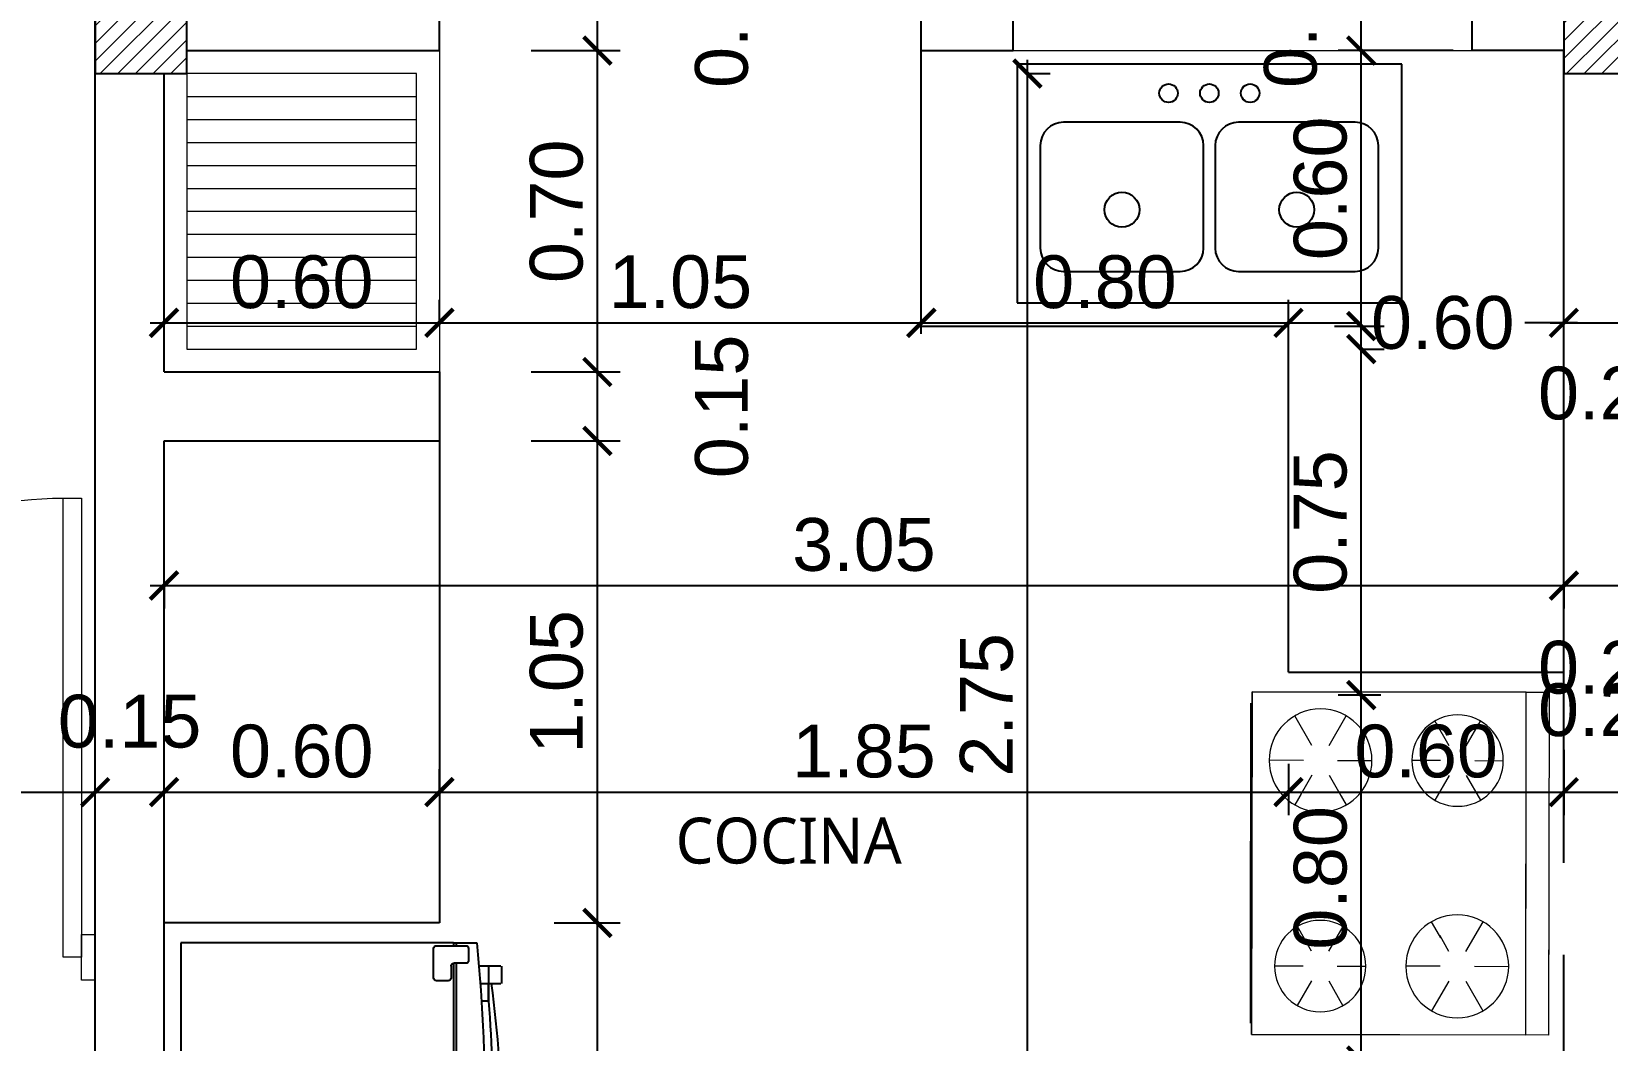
# Model space of a CAD drawing. Header units: feet. Extents: x -417 to 46, y -646 to -218.
# Drawn here: x -74.027 to -70.593, y -302.763 to -300.565 of the extents above; entities that cross this region are included whole.
import ezdxf

# ---------------------------------------------------------------- set-up
doc = ezdxf.new("R2010")
doc.units = ezdxf.units.FT
doc.header["$MEASUREMENT"] = 0
for name, color, linetype, lineweight in [('A-WALL', 4, 'Continuous', 25), ('closet', 8, 'Continuous', 5), ('DIM-COTAS', 1, 'Continuous', 5), ('muebles', 2, 'Continuous', 5), ('Piso', 8, 'Continuous', 9), ('puertas', 8, 'Continuous', 9), ('TXT', 2, 'Continuous', 9)]:
    doc.layers.add(name, color=color, linetype=linetype, lineweight=lineweight)
for name, color, linetype in [('COCINA', 2, 'Continuous'), ('columna', 9, 'Continuous'), ('DIM', 10, 'Continuous'), ('PERT-VENT', 2, 'Continuous')]:
    doc.layers.add(name, color=color, linetype=linetype)
doc.styles.add('ads', font='trebuc.ttf', dxfattribs={"height": 0.14})
doc.styles.get("Standard").update_dxf_attribs({"font": 'arial.ttf', "height": 0.115})
doc.dimstyles.new('KEILY', dxfattribs={"dimtxt": 0.115, "dimasz": 0.06, "dimexe": 0.05, "dimexo": 0.2, "dimgap": 0.03, "dimtad": 1, "dimzin": 1, "dimdsep": 46, "dimtxsty": 'Standard', "dimblk": 'ARCHTICK', "dimcen": 2.5, "dimdle": 0.03, "dimclrd": 256, "dimclre": 256, "dimclrt": 7, "dimadec": 0, "dimazin": 0, "dimtfac": 1, "dimtmove": 2, "dimatfit": 3, "dimfxl": 0.2, "dimfxlon": 1, "dimtolj": 1, "dimtzin": 1, "dimarcsym": 0})

# ---------------------------------------------------------------- blocks, each defined once
blk = doc.blocks.new('A$C285A50AC')
at = {"layer": 'muebles'}
for p, q in [((0.0012, 0.6896, -0.889), (0, 0.0292, -0.889)), ((0.0012, 0.6896), (0.0011, 0.6388)), ((0.7632, 0.6882), (0.0012, 0.6896)), ((0.7632, 0.6882, -0.889), (0.0012, 0.6896, -0.889)), ((0.762, 0.0278, -0.889), (0.7632, 0.6882, -0.889)), ((0.7631, 0.6374), (0.7632, 0.6882)), ((0.0011, 0.6388), (0.7631, 0.6374)), ((0, 0.0292, -0.889), (0.762, 0.0278, -0.889))]:
    blk.add_line(p, q, dxfattribs=at)
at = {"layer": 'muebles', "color": 8}
for p, q in [((0.1533, 0.5242, 0.0025), (0.1534, 0.6004, 0.0025)), ((0.6105, 0.5234, 0.0025), (0.6106, 0.5869, 0.0025)), ((0.1203, 0.5052, 0.0025), (0.0543, 0.5435, 0.0025)), ((0.1863, 0.5051, 0.0025), (0.2523, 0.5431, 0.0025)), ((0.5775, 0.5044, 0.0025), (0.5225, 0.5363, 0.0025)), ((0.6435, 0.5043, 0.0025), (0.6985, 0.5359, 0.0025)), ((0.1202, 0.4671, 0.0025), (0.0541, 0.4292, 0.0025)), ((0.1862, 0.467, 0.0025), (0.2521, 0.4288, 0.0025)), ((0.5774, 0.4663, 0.0025), (0.5223, 0.4347, 0.0025)), ((0.6434, 0.4662, 0.0025), (0.6983, 0.4343, 0.0025)), ((0.1532, 0.448, 0.0025), (0.153, 0.3718, 0.0025)), ((0.6104, 0.4472, 0.0025), (0.6102, 0.3837, 0.0025)), ((0.1527, 0.2194, 0.0025), (0.1529, 0.2829, 0.0025)), ((0.6099, 0.2186, 0.0025), (0.6101, 0.2948, 0.0025)), ((0.1197, 0.2004, 0.0025), (0.0648, 0.2323, 0.0025)), ((0.1857, 0.2003, 0.0025), (0.2408, 0.232, 0.0025)), ((0.5769, 0.1996, 0.0025), (0.511, 0.2378, 0.0025)), ((0.6429, 0.1995, 0.0025), (0.709, 0.2375, 0.0025)), ((0.1196, 0.1623, 0.0025), (0.0646, 0.1307, 0.0025)), ((0.1526, 0.1432, 0.0025), (0.1525, 0.0797, 0.0025)), ((0.1856, 0.1622, 0.0025), (0.2406, 0.1304, 0.0025)), ((0.5768, 0.1615, 0.0025), (0.5108, 0.1235, 0.0025)), ((0.6098, 0.1424, 0.0025), (0.6097, 0.0662, 0.0025)), ((0.6428, 0.1614, 0.0025), (0.7088, 0.1232, 0.0025))]:
    blk.add_line(p, q, dxfattribs=at)
at = {"layer": 'muebles', "extrusion": (-0.001805, -0.999998, 0)}
for p, q in [((0.0635, 0.0265, -0.6223), (0.6985, 0.0254, -0.6223)), ((0.0635, 0.0265, -0.1016), (0.6985, 0.0254, -0.1016))]:
    blk.add_line(p, q, dxfattribs=at)
at = {"layer": 'muebles'}
for centre, radius in [((0.1532, 0.4861, 0.0025), 0.1143), ((0.6104, 0.4853, 0.0025), 0.1016), ((0.1527, 0.1813, 0.0025), 0.1016), ((0.6099, 0.1805, 0.0025), 0.1143)]:
    blk.add_circle(centre, radius, dxfattribs=at)
at = {"layer": 'muebles', "color": 8, "extrusion": (-0.001805, -0.999998, 0)}
for centre in [(0.0888, -0.0381, -0.0267), (0.2158, -0.0381, -0.0267), (0.3809, -0.0381, -0.0267), (0.546, -0.0381, -0.0267), (0.673, -0.0381, -0.0267)]:
    blk.add_circle(centre, 0.0254, dxfattribs=at)
at = {"layer": 'muebles'}
for points in [[(0.0012, 0.6896, 0.254), (0.0011, 0.6388, 0.254), (0.7631, 0.6374, 0.254), (0.7632, 0.6882, 0.254)], [(0, 0.0292), (0.0011, 0.6388), (0.7631, 0.6374), (0.762, 0.0278)]]:
    blk.add_3dface(points, dxfattribs=at)
at = {"layer": 'muebles', "color": 8}
for points in [[(0.0254, 0.0266, -0.0762), (0.0254, 0.0266, -0.5334), (0.7366, 0.0253, -0.5334), (0.7366, 0.0253, -0.0762)], [(0.0254, 0.0266, -0.5969), (0.0254, 0.0266, -0.8509), (0.7366, 0.0253, -0.8509), (0.7366, 0.0253, -0.5969)]]:
    blk.add_3dface(points, dxfattribs=at)
blk = doc.blocks.new('A$C007B5363')
at = {"layer": 'COCINA'}
for p, q in [((0, 0.8287), (0.5944, 0.8287)), ((0, 0), (0, 0.8287)), ((0.5944, 0.8287), (0.6007, 0.8287)), ((0.5944, 0.8223), (0.5944, 0.8287)), ((0.6007, 0.8287), (0.6007, 0.8223)), ((0.6452, 0.8287), (0.6007, 0.8287)), ((0.5507, 0.816), (0.5507, 0.7525)), ((0.6206, 0.8223), (0.5571, 0.8223)), ((0.6269, 0.7906), (0.6269, 0.816)), ((0.5888, 0.7525), (0.5888, 0.7779)), ((0.5944, 0.0446), (0.5944, 0.7841)), ((0.5952, 0.7842), (0.6206, 0.7842)), ((0.6007, 0.7842), (0.6007, 0.0445)), ((0.6487, 0.7779), (0.6706, 0.7779)), ((0.6706, 0.7779), (0.6975, 0.7779)), ((0.6706, 0.7398), (0.6706, 0.7779)), ((0.6706, 0.7398), (0.6706, 0.7779)), ((0.6987, 0.7398), (0.6987, 0.7779)), ((0.5571, 0.7461), (0.5825, 0.7461)), ((0.6706, 0.7398), (0.6513, 0.7398)), ((0.6975, 0.7398), (0.6706, 0.7398)), ((0.6706, 0.7398), (0.6706, 0.7017)), ((0.6706, 0.7017), (0.6706, 0.7398)), ((0.6539, 0.7017), (0.6706, 0.7017)), ((0.6706, 0.127), (0.6539, 0.127)), ((0.6706, 0.127), (0.6706, 0.0889)), ((0.6706, 0.0889), (0.6706, 0.127)), ((0.5507, 0.0762), (0.5507, 0.0127)), ((0.5825, 0.0826), (0.5571, 0.0826)), ((0.5888, 0.0508), (0.5888, 0.0762)), ((0.6513, 0.0889), (0.6706, 0.0889)), ((0.6706, 0.0889), (0.6975, 0.0889)), ((0.6706, 0.0508), (0.6706, 0.0889)), ((0.6706, 0.0508), (0.6706, 0.0889)), ((0.6987, 0.0508), (0.6987, 0.0889)), ((0.6206, 0.0445), (0.5952, 0.0445)), ((0.6269, 0.0127), (0.6269, 0.0381)), ((0.6706, 0.0508), (0.6487, 0.0508)), ((0.6975, 0.0508), (0.6706, 0.0508)), ((0.5944, 0), (0, 0)), ((0.5571, 0.0064), (0.6206, 0.0064)), ((0.5944, 0), (0.5944, 0.0064)), ((0.5944, 0), (0.6007, 0)), ((0.6007, 0.0064), (0.6007, 0)), ((0.6007, 0), (0.6452, 0))]:
    blk.add_line(p, q, dxfattribs=at)
for centre, radius, start, end in [((-3.8512, 0.4143), 4.5154, 354.7351, 5.2649), ((0.5571, 0.816), 0.00635, 90, 180), ((0.6206, 0.816), 0.00635, 360, 90), ((0.6206, 0.7906), 0.00635, 270, 360), ((0.5952, 0.7779), 0.00635, 90, 180), ((0.5571, 0.7525), 0.00635, 180, 270), ((0.5825, 0.7525), 0.00635, 270, 360), ((-1.6745, 0.4143), 2.3731, 352.1151, 7.8849), ((-3.0793, 0.4143), 3.7608, 355.6182, 4.3818), ((0.5571, 0.0762), 0.00635, 90, 180), ((0.5825, 0.0762), 0.00635, 360, 90), ((0.5952, 0.0508), 0.00635, 180, 270), ((0.6206, 0.0381), 0.00635, 360, 90), ((0.5571, 0.0127), 0.00635, 180, 270), ((0.6206, 0.0127), 0.00635, 270, 360)]:
    blk.add_arc(centre, radius, start, end, dxfattribs=at)
blk = doc.blocks.new('A$C2C3967B4')
at = {"layer": 'COCINA'}
for p, q in [((0.8382, 0.5199), (0, 0.5199)), ((0, 0.5199), (0, 0)), ((0.8382, 0), (0.8382, 0.5199)), ((0.3556, 0.3929), (0.1016, 0.3929)), ((0.7366, 0.3929), (0.4826, 0.3929)), ((0.0508, 0.3421), (0.0508, 0.1189)), ((0.4064, 0.1189), (0.4064, 0.3421)), ((0.4318, 0.3421), (0.4318, 0.1189)), ((0.7874, 0.1189), (0.7874, 0.3421)), ((0.1016, 0.0681), (0.3556, 0.0681)), ((0.4826, 0.0681), (0.7366, 0.0681)), ((0, 0), (0.8382, 0))]:
    blk.add_line(p, q, dxfattribs=at)
for centre, radius in [((0.3302, 0.4564), 0.0201), ((0.4191, 0.4564), 0.0201), ((0.508, 0.4564), 0.0201), ((0.2286, 0.2024), 0.0381), ((0.6096, 0.2024), 0.0381)]:
    blk.add_circle(centre, radius, dxfattribs=at)
for centre, start, end in [((0.1016, 0.3421), 90, 180), ((0.3556, 0.3421), 0, 90), ((0.4826, 0.3421), 90, 180), ((0.7366, 0.3421), 0, 90), ((0.1016, 0.1189), 180, 270), ((0.3556, 0.1189), 270, 0), ((0.4826, 0.1189), 180, 270), ((0.7366, 0.1189), 270, 0)]:
    blk.add_arc(centre, 0.0508, start, end, dxfattribs=at)
blk = doc.blocks.new('A$C4D292AF4')
at = {"layer": 'puertas'}
for points in [[(0.03, 0.05), (0.07, 0.05), (0.07, 1.05), (0.03, 1.05)], [(0, 0), (0.03, 0), (0.03, 0.1), (0, 0.1)], [(0.97, 0), (1, 0), (1, 0.1), (0.97, 0.1)]]:
    blk.add_lwpolyline(points, close=True, dxfattribs=at)
blk.add_arc((0.0677, 0.1465), 0.9035, 357.0481, 89.8556, dxfattribs=at)
blk = doc.blocks.new('_ArchTick')
at = {"layer": 'DIM-COTAS', "color": 0, "const_width": 0.15}
blk.add_lwpolyline([(-0.5, -0.5), (0.5, 0.5)], dxfattribs=at)
blk = doc.blocks.new('*D949')
at = {"layer": 'Defpoints', "color": 0, "transparency": 16777216}
for p in [(-73.8883, -302.2221), (-73.8883, -302.3742), (-74.8883, -302.457)]:
    blk.add_point(p, dxfattribs=at)
at = {"layer": 'DIM', "lineweight": -2, "transparency": 16777216}
for p, q in [((-74.8883, -302.257), (-74.8883, -302.1721)), ((-73.8883, -302.2221), (-73.8883, -302.1721)), ((-74.9183, -302.2221), (-73.8583, -302.2221))]:
    blk.add_line(p, q, dxfattribs=at)
at = {"layer": 'DIM', "lineweight": -2, "transparency": 16777216, "xscale": 0.06, "yscale": 0.06, "zscale": 0.06, "rotation": 180}
blk.add_blockref('_ArchTick', (-74.8883, -302.2221), dxfattribs=at)
at = {"layer": 'DIM', "lineweight": -2, "transparency": 16777216, "xscale": 0.06, "yscale": 0.06, "zscale": 0.06}
blk.add_blockref('_ArchTick', (-73.8883, -302.2221), dxfattribs=at)
at = {"layer": 'DIM', "color": 7, "transparency": 16777216, "insert": (-74.3883, -302.1334), "char_height": 0.115, "attachment_point": 5}
blk.add_mtext('\\A1;1.00', dxfattribs=at)
blk = doc.blocks.new('*D969')
at = {"layer": 'Defpoints', "color": 0, "transparency": 16777216}
for p in [(-73.7383, -302.2221), (-73.8883, -302.3742), (-73.7383, -302.3742)]:
    blk.add_point(p, dxfattribs=at)
at = {"layer": 'DIM', "lineweight": -2, "transparency": 16777216}
for p, q in [((-73.8883, -302.2221), (-73.8883, -302.1721)), ((-73.7383, -302.2221), (-73.7383, -302.1721)), ((-73.9183, -302.2221), (-73.7083, -302.2221))]:
    blk.add_line(p, q, dxfattribs=at)
at = {"layer": 'DIM', "lineweight": -2, "transparency": 16777216, "xscale": 0.06, "yscale": 0.06, "zscale": 0.06, "rotation": 180}
blk.add_blockref('_ArchTick', (-73.8883, -302.2221), dxfattribs=at)
at = {"layer": 'DIM', "lineweight": -2, "transparency": 16777216, "xscale": 0.06, "yscale": 0.06, "zscale": 0.06}
blk.add_blockref('_ArchTick', (-73.7383, -302.2221), dxfattribs=at)
at = {"layer": 'DIM', "color": 7, "transparency": 16777216, "insert": (-73.8133, -302.0684), "char_height": 0.115, "attachment_point": 5}
blk.add_mtext('\\A1;0.15', dxfattribs=at)
blk = doc.blocks.new('*D970')
at = {"layer": 'Defpoints', "color": 0, "transparency": 16777216}
for p in [(-73.1383, -302.2221), (-73.7383, -302.3742), (-73.1383, -302.3742)]:
    blk.add_point(p, dxfattribs=at)
at = {"layer": 'DIM', "lineweight": -2, "transparency": 16777216}
for p, q in [((-73.7383, -302.2221), (-73.7383, -302.1721)), ((-73.1383, -302.2221), (-73.1383, -302.1721)), ((-73.7683, -302.2221), (-73.1083, -302.2221))]:
    blk.add_line(p, q, dxfattribs=at)
at = {"layer": 'DIM', "lineweight": -2, "transparency": 16777216, "xscale": 0.06, "yscale": 0.06, "zscale": 0.06, "rotation": 180}
blk.add_blockref('_ArchTick', (-73.7383, -302.2221), dxfattribs=at)
at = {"layer": 'DIM', "lineweight": -2, "transparency": 16777216, "xscale": 0.06, "yscale": 0.06, "zscale": 0.06}
blk.add_blockref('_ArchTick', (-73.1383, -302.2221), dxfattribs=at)
at = {"layer": 'DIM', "color": 7, "transparency": 16777216, "insert": (-73.4383, -302.1334), "char_height": 0.115, "attachment_point": 5}
blk.add_mtext('\\A1;0.60', dxfattribs=at)
blk = doc.blocks.new('*D971')
at = {"layer": 'Defpoints', "color": 0, "transparency": 16777216}
for p in [(-71.2883, -301.9607), (-71.2883, -302.2221), (-73.1383, -302.3742)]:
    blk.add_point(p, dxfattribs=at)
at = {"layer": 'DIM', "lineweight": -2, "transparency": 16777216}
for p, q in [((-71.2883, -302.1607), (-71.2883, -302.2721)), ((-73.1383, -302.2221), (-73.1383, -302.1721)), ((-73.1683, -302.2221), (-71.2583, -302.2221))]:
    blk.add_line(p, q, dxfattribs=at)
at = {"layer": 'DIM', "lineweight": -2, "transparency": 16777216, "xscale": 0.06, "yscale": 0.06, "zscale": 0.06, "rotation": 180}
blk.add_blockref('_ArchTick', (-73.1383, -302.2221), dxfattribs=at)
at = {"layer": 'DIM', "lineweight": -2, "transparency": 16777216, "xscale": 0.06, "yscale": 0.06, "zscale": 0.06}
blk.add_blockref('_ArchTick', (-71.2883, -302.2221), dxfattribs=at)
at = {"layer": 'DIM', "color": 7, "transparency": 16777216, "insert": (-72.2133, -302.1334), "char_height": 0.115, "attachment_point": 5}
blk.add_mtext('\\A1;1.85', dxfattribs=at)
blk = doc.blocks.new('*D972')
at = {"layer": 'Defpoints', "color": 0, "transparency": 16777216}
for p in [(-70.6883, -301.93), (-71.2883, -301.9607), (-70.6883, -302.2221)]:
    blk.add_point(p, dxfattribs=at)
at = {"layer": 'DIM', "lineweight": -2, "transparency": 16777216}
for p, q in [((-70.6883, -302.13), (-70.6883, -302.2721)), ((-71.2883, -302.1607), (-71.2883, -302.2721)), ((-71.3183, -302.2221), (-70.6583, -302.2221))]:
    blk.add_line(p, q, dxfattribs=at)
at = {"layer": 'DIM', "lineweight": -2, "transparency": 16777216, "xscale": 0.06, "yscale": 0.06, "zscale": 0.06, "rotation": 180}
blk.add_blockref('_ArchTick', (-71.2883, -302.2221), dxfattribs=at)
at = {"layer": 'DIM', "lineweight": -2, "transparency": 16777216, "xscale": 0.06, "yscale": 0.06, "zscale": 0.06}
blk.add_blockref('_ArchTick', (-70.6883, -302.2221), dxfattribs=at)
at = {"layer": 'DIM', "color": 7, "transparency": 16777216, "insert": (-70.9883, -302.1334), "char_height": 0.115, "attachment_point": 5}
blk.add_mtext('\\A1;0.60', dxfattribs=at)
blk = doc.blocks.new('*D779')
at = {"layer": 'Defpoints', "color": 0, "transparency": 16777216}
for p in [(-73.1383, -301.1999), (-73.7383, -301.256), (-73.1383, -301.256)]:
    blk.add_point(p, dxfattribs=at)
at = {"layer": 'DIM', "lineweight": -2, "transparency": 16777216}
for p, q in [((-73.7383, -301.1999), (-73.7383, -301.1499)), ((-73.1383, -301.1999), (-73.1383, -301.1499)), ((-73.7683, -301.1999), (-73.1083, -301.1999))]:
    blk.add_line(p, q, dxfattribs=at)
at = {"layer": 'DIM', "lineweight": -2, "transparency": 16777216, "xscale": 0.06, "yscale": 0.06, "zscale": 0.06, "rotation": 180}
blk.add_blockref('_ArchTick', (-73.7383, -301.1999), dxfattribs=at)
at = {"layer": 'DIM', "lineweight": -2, "transparency": 16777216, "xscale": 0.06, "yscale": 0.06, "zscale": 0.06}
blk.add_blockref('_ArchTick', (-73.1383, -301.1999), dxfattribs=at)
at = {"layer": 'DIM', "color": 7, "transparency": 16777216, "insert": (-73.4383, -301.1112), "char_height": 0.115, "attachment_point": 5}
blk.add_mtext('\\A1;0.60', dxfattribs=at)
blk = doc.blocks.new('*D780')
at = {"layer": 'Defpoints', "color": 0, "transparency": 16777216}
for p in [(-72.0883, -301.1999), (-73.1383, -301.256), (-72.0883, -301.4241)]:
    blk.add_point(p, dxfattribs=at)
at = {"layer": 'DIM', "lineweight": -2, "transparency": 16777216}
for p, q in [((-73.1383, -301.1999), (-73.1383, -301.1499)), ((-72.0883, -301.2241), (-72.0883, -301.1499)), ((-73.1683, -301.1999), (-72.0583, -301.1999))]:
    blk.add_line(p, q, dxfattribs=at)
at = {"layer": 'DIM', "lineweight": -2, "transparency": 16777216, "xscale": 0.06, "yscale": 0.06, "zscale": 0.06, "rotation": 180}
blk.add_blockref('_ArchTick', (-73.1383, -301.1999), dxfattribs=at)
at = {"layer": 'DIM', "lineweight": -2, "transparency": 16777216, "xscale": 0.06, "yscale": 0.06, "zscale": 0.06}
blk.add_blockref('_ArchTick', (-72.0883, -301.1999), dxfattribs=at)
at = {"layer": 'DIM', "color": 7, "transparency": 16777216, "insert": (-72.6133, -301.1112), "char_height": 0.115, "attachment_point": 5}
blk.add_mtext('\\A1;1.05', dxfattribs=at)
blk = doc.blocks.new('*D781')
at = {"layer": 'Defpoints', "color": 0, "transparency": 16777216}
for p in [(-71.2883, -301.1999), (-72.0883, -301.4241), (-71.2883, -301.4573)]:
    blk.add_point(p, dxfattribs=at)
at = {"layer": 'DIM', "lineweight": -2, "transparency": 16777216}
for p, q in [((-72.0883, -301.2241), (-72.0883, -301.1499)), ((-71.2883, -301.2573), (-71.2883, -301.1499)), ((-72.1183, -301.1999), (-71.2583, -301.1999))]:
    blk.add_line(p, q, dxfattribs=at)
at = {"layer": 'DIM', "lineweight": -2, "transparency": 16777216, "xscale": 0.06, "yscale": 0.06, "zscale": 0.06, "rotation": 180}
blk.add_blockref('_ArchTick', (-72.0883, -301.1999), dxfattribs=at)
at = {"layer": 'DIM', "lineweight": -2, "transparency": 16777216, "xscale": 0.06, "yscale": 0.06, "zscale": 0.06}
blk.add_blockref('_ArchTick', (-71.2883, -301.1999), dxfattribs=at)
at = {"layer": 'DIM', "color": 7, "transparency": 16777216, "insert": (-71.6883, -301.1112), "char_height": 0.115, "attachment_point": 5}
blk.add_mtext('\\A1;0.80', dxfattribs=at)
blk = doc.blocks.new('*D782')
at = {"layer": 'Defpoints', "color": 0, "transparency": 16777216}
for p in [(-70.6883, -301.1999), (-71.2883, -301.4573), (-70.6883, -301.4522)]:
    blk.add_point(p, dxfattribs=at)
at = {"layer": 'DIM', "lineweight": -2, "transparency": 16777216}
for p, q in [((-71.2883, -301.2573), (-71.2883, -301.1499)), ((-70.6883, -301.2522), (-70.6883, -301.1499)), ((-71.3183, -301.1999), (-71.1314, -301.1999)), ((-70.6583, -301.1999), (-70.7731, -301.1999))]:
    blk.add_line(p, q, dxfattribs=at)
at = {"layer": 'DIM', "lineweight": -2, "transparency": 16777216, "xscale": 0.06, "yscale": 0.06, "zscale": 0.06, "rotation": 180}
blk.add_blockref('_ArchTick', (-71.2883, -301.1999), dxfattribs=at)
at = {"layer": 'DIM', "lineweight": -2, "transparency": 16777216, "xscale": 0.06, "yscale": 0.06, "zscale": 0.06}
blk.add_blockref('_ArchTick', (-70.6883, -301.1999), dxfattribs=at)
at = {"layer": 'DIM', "color": 7, "transparency": 16777216, "insert": (-70.9522, -301.1999), "char_height": 0.115, "attachment_point": 5}
blk.add_mtext('\\A1;0.60', dxfattribs=at)
blk = doc.blocks.new('*D981')
at = {"layer": 'Defpoints', "color": 0, "transparency": 16777216}
for p in [(-70.4883, -300.957), (-70.4883, -301.1999), (-70.6883, -301.4522)]:
    blk.add_point(p, dxfattribs=at)
at = {"layer": 'DIM', "lineweight": -2, "transparency": 16777216}
for p, q in [((-70.6883, -301.2522), (-70.6883, -301.1499)), ((-70.4883, -301.157), (-70.4883, -301.2499)), ((-70.7183, -301.1999), (-70.4583, -301.1999))]:
    blk.add_line(p, q, dxfattribs=at)
at = {"layer": 'DIM', "lineweight": -2, "transparency": 16777216, "xscale": 0.06, "yscale": 0.06, "zscale": 0.06, "rotation": 180}
blk.add_blockref('_ArchTick', (-70.6883, -301.1999), dxfattribs=at)
at = {"layer": 'DIM', "lineweight": -2, "transparency": 16777216, "xscale": 0.06, "yscale": 0.06, "zscale": 0.06}
blk.add_blockref('_ArchTick', (-70.4883, -301.1999), dxfattribs=at)
at = {"layer": 'DIM', "color": 7, "transparency": 16777216, "insert": (-70.5883, -301.3536), "char_height": 0.115, "attachment_point": 5}
blk.add_mtext('\\A1;0.20', dxfattribs=at)
blk = doc.blocks.new('*D996')
at = {"layer": 'Defpoints', "color": 0, "transparency": 16777216}
for p in [(-73.7383, -301.6449), (-70.6883, -301.7081), (-70.6883, -301.7722)]:
    blk.add_point(p, dxfattribs=at)
at = {"layer": 'DIM', "lineweight": -2, "transparency": 16777216}
for p, q in [((-73.7683, -301.7722), (-70.6583, -301.7722)), ((-73.7383, -301.7722), (-73.7383, -301.8222)), ((-70.6883, -301.7722), (-70.6883, -301.8222))]:
    blk.add_line(p, q, dxfattribs=at)
at = {"layer": 'DIM', "lineweight": -2, "transparency": 16777216, "xscale": 0.06, "yscale": 0.06, "zscale": 0.06, "rotation": 180}
blk.add_blockref('_ArchTick', (-73.7383, -301.7722), dxfattribs=at)
at = {"layer": 'DIM', "lineweight": -2, "transparency": 16777216, "xscale": 0.06, "yscale": 0.06, "zscale": 0.06}
blk.add_blockref('_ArchTick', (-70.6883, -301.7722), dxfattribs=at)
at = {"layer": 'DIM', "color": 7, "transparency": 16777216, "insert": (-72.2133, -301.6835), "char_height": 0.115, "attachment_point": 5}
blk.add_mtext('\\A1;3.05', dxfattribs=at)
blk = doc.blocks.new('*D997')
at = {"layer": 'Defpoints', "color": 0, "transparency": 16777216}
for p in [(-70.4883, -301.4924), (-70.6883, -301.7081), (-70.4883, -301.7722)]:
    blk.add_point(p, dxfattribs=at)
at = {"layer": 'DIM', "lineweight": -2, "transparency": 16777216}
for p, q in [((-70.4883, -301.6924), (-70.4883, -301.8222)), ((-70.7183, -301.7722), (-70.4583, -301.7722)), ((-70.6883, -301.7722), (-70.6883, -301.8222))]:
    blk.add_line(p, q, dxfattribs=at)
at = {"layer": 'DIM', "lineweight": -2, "transparency": 16777216, "xscale": 0.06, "yscale": 0.06, "zscale": 0.06, "rotation": 180}
blk.add_blockref('_ArchTick', (-70.6883, -301.7722), dxfattribs=at)
at = {"layer": 'DIM', "lineweight": -2, "transparency": 16777216, "xscale": 0.06, "yscale": 0.06, "zscale": 0.06}
blk.add_blockref('_ArchTick', (-70.4883, -301.7722), dxfattribs=at)
at = {"layer": 'DIM', "color": 7, "transparency": 16777216, "insert": (-70.5883, -302.0434), "char_height": 0.115, "attachment_point": 5}
blk.add_mtext('\\A1;0.20', dxfattribs=at)
blk = doc.blocks.new('*D998')
at = {"layer": 'Defpoints', "color": 0, "transparency": 16777216}
for p in [(-70.6883, -301.93), (-70.4883, -302.2221), (-70.4883, -302.4468)]:
    blk.add_point(p, dxfattribs=at)
at = {"layer": 'DIM', "lineweight": -2, "transparency": 16777216}
for p, q in [((-70.6883, -302.13), (-70.6883, -302.2721)), ((-70.4883, -302.2468), (-70.4883, -302.1721)), ((-70.7183, -302.2221), (-70.4583, -302.2221))]:
    blk.add_line(p, q, dxfattribs=at)
at = {"layer": 'DIM', "lineweight": -2, "transparency": 16777216, "xscale": 0.06, "yscale": 0.06, "zscale": 0.06, "rotation": 180}
blk.add_blockref('_ArchTick', (-70.6883, -302.2221), dxfattribs=at)
at = {"layer": 'DIM', "lineweight": -2, "transparency": 16777216, "xscale": 0.06, "yscale": 0.06, "zscale": 0.06}
blk.add_blockref('_ArchTick', (-70.4883, -302.2221), dxfattribs=at)
at = {"layer": 'DIM', "color": 7, "transparency": 16777216, "insert": (-70.5883, -301.9509), "char_height": 0.115, "attachment_point": 5}
blk.add_mtext('\\A1;0.20', dxfattribs=at)
blk = doc.blocks.new('*D1054')
at = {"layer": 'Defpoints', "color": 0, "transparency": 16777216}
for p in [(-73.0883, -302.507), (-72.7941, -302.507), (-73.3524, -303.407)]:
    blk.add_point(p, dxfattribs=at)
at = {"layer": 'DIM', "lineweight": -2, "transparency": 16777216}
for p, q in [((-72.8883, -302.507), (-72.7441, -302.507)), ((-72.7941, -303.437), (-72.7941, -302.477)), ((-72.9941, -303.407), (-72.7441, -303.407))]:
    blk.add_line(p, q, dxfattribs=at)
at = {"layer": 'DIM', "lineweight": -2, "transparency": 16777216, "xscale": 0.06, "yscale": 0.06, "zscale": 0.06}
for p, rotation in [((-72.7941, -302.507), 90), ((-72.7941, -303.407), 270)]:
    blk.add_blockref('_ArchTick', p, dxfattribs=dict(at, rotation=rotation))
at = {"layer": 'DIM', "color": 7, "transparency": 16777216, "insert": (-72.8829, -302.957), "char_height": 0.115, "attachment_point": 5, "rotation": 90}
blk.add_mtext('\\A1;0.90', dxfattribs=at)
blk = doc.blocks.new('*D1055')
at = {"layer": 'Defpoints', "color": 0, "transparency": 16777216}
for p in [(-73.1383, -301.457), (-72.7941, -301.457), (-73.0883, -302.507)]:
    blk.add_point(p, dxfattribs=at)
at = {"layer": 'DIM', "lineweight": -2, "transparency": 16777216}
for p, q in [((-72.7941, -302.537), (-72.7941, -301.427)), ((-72.9383, -301.457), (-72.7441, -301.457)), ((-72.8883, -302.507), (-72.7441, -302.507))]:
    blk.add_line(p, q, dxfattribs=at)
at = {"layer": 'DIM', "lineweight": -2, "transparency": 16777216, "xscale": 0.06, "yscale": 0.06, "zscale": 0.06}
for p, rotation in [((-72.7941, -301.457), 90), ((-72.7941, -302.507), 270)]:
    blk.add_blockref('_ArchTick', p, dxfattribs=dict(at, rotation=rotation))
at = {"layer": 'DIM', "color": 7, "transparency": 16777216, "insert": (-72.8829, -301.982), "char_height": 0.115, "attachment_point": 5, "rotation": 90}
blk.add_mtext('\\A1;1.05', dxfattribs=at)
blk = doc.blocks.new('*D1056')
at = {"layer": 'Defpoints', "color": 0, "transparency": 16777216}
for p in [(-73.1383, -301.307), (-72.7941, -301.307), (-73.1383, -301.457)]:
    blk.add_point(p, dxfattribs=at)
at = {"layer": 'DIM', "lineweight": -2, "transparency": 16777216}
for p, q in [((-72.7941, -301.487), (-72.7941, -301.277)), ((-72.9383, -301.307), (-72.7441, -301.307)), ((-72.9383, -301.457), (-72.7441, -301.457))]:
    blk.add_line(p, q, dxfattribs=at)
at = {"layer": 'DIM', "lineweight": -2, "transparency": 16777216, "xscale": 0.06, "yscale": 0.06, "zscale": 0.06}
for p, rotation in [((-72.7941, -301.307), 90), ((-72.7941, -301.457), 270)]:
    blk.add_blockref('_ArchTick', p, dxfattribs=dict(at, rotation=rotation))
at = {"layer": 'DIM', "color": 7, "transparency": 16777216, "insert": (-72.523, -301.382), "char_height": 0.115, "attachment_point": 5, "rotation": 90}
blk.add_mtext('\\A1;0.15', dxfattribs=at)
blk = doc.blocks.new('*D1057')
at = {"layer": 'Defpoints', "color": 0, "transparency": 16777216}
for p in [(-73.1383, -300.607), (-72.7941, -300.607), (-73.1383, -301.307)]:
    blk.add_point(p, dxfattribs=at)
at = {"layer": 'DIM', "lineweight": -2, "transparency": 16777216}
for p, q in [((-72.7941, -301.337), (-72.7941, -300.577)), ((-72.9383, -300.607), (-72.7441, -300.607)), ((-72.9383, -301.307), (-72.7441, -301.307))]:
    blk.add_line(p, q, dxfattribs=at)
at = {"layer": 'DIM', "lineweight": -2, "transparency": 16777216, "xscale": 0.06, "yscale": 0.06, "zscale": 0.06}
for p, rotation in [((-72.7941, -300.607), 90), ((-72.7941, -301.307), 270)]:
    blk.add_blockref('_ArchTick', p, dxfattribs=dict(at, rotation=rotation))
at = {"layer": 'DIM', "color": 7, "transparency": 16777216, "insert": (-72.8829, -300.957), "char_height": 0.115, "attachment_point": 5, "rotation": 90}
blk.add_mtext('\\A1;0.70', dxfattribs=at)
blk = doc.blocks.new('*D1058')
at = {"layer": 'Defpoints', "color": 0, "transparency": 16777216}
for p in [(-73.0883, -300.457), (-72.7941, -300.457), (-73.1383, -300.607)]:
    blk.add_point(p, dxfattribs=at)
at = {"layer": 'DIM', "lineweight": -2, "transparency": 16777216}
for p, q in [((-72.7941, -300.637), (-72.7941, -300.427)), ((-72.8883, -300.457), (-72.7441, -300.457)), ((-72.9383, -300.607), (-72.7441, -300.607))]:
    blk.add_line(p, q, dxfattribs=at)
at = {"layer": 'DIM', "lineweight": -2, "transparency": 16777216, "xscale": 0.06, "yscale": 0.06, "zscale": 0.06}
for p, rotation in [((-72.7941, -300.457), 90), ((-72.7941, -300.607), 270)]:
    blk.add_blockref('_ArchTick', p, dxfattribs=dict(at, rotation=rotation))
at = {"layer": 'DIM', "color": 7, "transparency": 16777216, "insert": (-72.523, -300.532), "char_height": 0.115, "attachment_point": 5, "rotation": 90}
blk.add_mtext('\\A1;0.15', dxfattribs=at)
blk = doc.blocks.new('*D1066')
at = {"layer": 'Defpoints', "color": 0, "transparency": 16777216}
for p in [(-71.1298, -302.0107), (-70.8874, -302.0107), (-70.7641, -302.807)]:
    blk.add_point(p, dxfattribs=at)
at = {"layer": 'DIM', "lineweight": -2, "transparency": 16777216}
for p, q in [((-71.1298, -302.837), (-71.1298, -301.9807)), ((-71.0874, -302.0107), (-71.1798, -302.0107)), ((-70.9641, -302.807), (-71.1798, -302.807))]:
    blk.add_line(p, q, dxfattribs=at)
at = {"layer": 'DIM', "lineweight": -2, "transparency": 16777216, "xscale": 0.06, "yscale": 0.06, "zscale": 0.06}
for p, rotation in [((-71.1298, -302.0107), 90), ((-71.1298, -302.807), 270)]:
    blk.add_blockref('_ArchTick', p, dxfattribs=dict(at, rotation=rotation))
at = {"layer": 'DIM', "color": 7, "transparency": 16777216, "insert": (-71.2185, -302.4089), "char_height": 0.115, "attachment_point": 5, "rotation": 90}
blk.add_mtext('\\A1;0.80', dxfattribs=at)
blk = doc.blocks.new('*D1067')
at = {"layer": 'Defpoints', "color": 0, "transparency": 16777216}
for p in [(-71.2883, -301.257), (-71.1298, -301.257), (-70.8874, -302.0107)]:
    blk.add_point(p, dxfattribs=at)
at = {"layer": 'DIM', "lineweight": -2, "transparency": 16777216}
for p, q in [((-71.1298, -302.0407), (-71.1298, -301.227)), ((-71.1298, -301.257), (-71.0798, -301.257)), ((-71.0874, -302.0107), (-71.1798, -302.0107))]:
    blk.add_line(p, q, dxfattribs=at)
at = {"layer": 'DIM', "lineweight": -2, "transparency": 16777216, "xscale": 0.06, "yscale": 0.06, "zscale": 0.06}
for p, rotation in [((-71.1298, -301.257), 90), ((-71.1298, -302.0107), 270)]:
    blk.add_blockref('_ArchTick', p, dxfattribs=dict(at, rotation=rotation))
at = {"layer": 'DIM', "color": 7, "transparency": 16777216, "insert": (-71.2185, -301.6339), "char_height": 0.115, "attachment_point": 5, "rotation": 90}
blk.add_mtext('\\A1;0.75', dxfattribs=at)
blk = doc.blocks.new('*D875')
at = {"layer": 'Defpoints', "color": 0, "transparency": 16777216}
for p in [(-71.1298, -300.607), (-70.6883, -300.607), (-71.3881, -301.207)]:
    blk.add_point(p, dxfattribs=at)
at = {"layer": 'DIM', "lineweight": -2, "transparency": 16777216}
for p, q in [((-71.1298, -301.237), (-71.1298, -300.577)), ((-70.9298, -300.607), (-71.1798, -300.607)), ((-71.1881, -301.207), (-71.0798, -301.207))]:
    blk.add_line(p, q, dxfattribs=at)
at = {"layer": 'DIM', "lineweight": -2, "transparency": 16777216, "xscale": 0.06, "yscale": 0.06, "zscale": 0.06}
for p, rotation in [((-71.1298, -300.607), 90), ((-71.1298, -301.207), 270)]:
    blk.add_blockref('_ArchTick', p, dxfattribs=dict(at, rotation=rotation))
at = {"layer": 'DIM', "color": 7, "transparency": 16777216, "insert": (-71.2185, -300.907), "char_height": 0.115, "attachment_point": 5, "rotation": 90}
blk.add_mtext('\\A1;0.60', dxfattribs=at)
blk = doc.blocks.new('*D876')
at = {"layer": 'Defpoints', "color": 0, "transparency": 16777216}
for p in [(-71.1298, -300.457), (-70.6883, -300.457), (-70.6883, -300.607)]:
    blk.add_point(p, dxfattribs=at)
at = {"layer": 'DIM', "lineweight": -2, "transparency": 16777216}
for p, q in [((-71.1298, -300.637), (-71.1298, -300.427)), ((-70.9298, -300.457), (-71.1798, -300.457)), ((-70.9298, -300.607), (-71.1798, -300.607))]:
    blk.add_line(p, q, dxfattribs=at)
at = {"layer": 'DIM', "lineweight": -2, "transparency": 16777216, "xscale": 0.06, "yscale": 0.06, "zscale": 0.06}
for p, rotation in [((-71.1298, -300.457), 90), ((-71.1298, -300.607), 270)]:
    blk.add_blockref('_ArchTick', p, dxfattribs=dict(at, rotation=rotation))
at = {"layer": 'DIM', "color": 7, "transparency": 16777216, "insert": (-71.2835, -300.532), "char_height": 0.115, "attachment_point": 5, "rotation": 90}
blk.add_mtext('\\A1;0.15', dxfattribs=at)
blk = doc.blocks.new('*D879')
at = {"layer": 'Defpoints', "color": 0, "transparency": 16777216}
for p in [(-71.9883, -300.657), (-71.8572, -300.657), (-71.9883, -303.407)]:
    blk.add_point(p, dxfattribs=at)
at = {"layer": 'DIM', "lineweight": -2, "transparency": 16777216}
for p, q in [((-71.8572, -303.437), (-71.8572, -300.627)), ((-71.8572, -300.657), (-71.8072, -300.657)), ((-71.8572, -303.407), (-71.8072, -303.407))]:
    blk.add_line(p, q, dxfattribs=at)
at = {"layer": 'DIM', "lineweight": -2, "transparency": 16777216, "xscale": 0.06, "yscale": 0.06, "zscale": 0.06}
for p, rotation in [((-71.8572, -300.657), 90), ((-71.8572, -303.407), 270)]:
    blk.add_blockref('_ArchTick', p, dxfattribs=dict(at, rotation=rotation))
at = {"layer": 'DIM', "color": 7, "transparency": 16777216, "insert": (-71.9459, -302.032), "char_height": 0.115, "attachment_point": 5, "rotation": 90}
blk.add_mtext('\\A1;2.75', dxfattribs=at)
blk = doc.blocks.new('A$C012446DC')
at = {"layer": 'Piso'}
h = blk.add_hatch(dxfattribs=at)
h.set_pattern_fill('ANSI31', color=256, scale=0.008571, angle=180)
h.set_pattern_definition([(225, (206536.064322, 1154820.960068), (0.0192434059784, -0.0192434059784), [])])
h.paths.add_polyline_path([(0, 0), (0.2, 0), (0.2, 0.2), (0, 0.2)])
at = {"layer": 'columna'}
blk.add_lwpolyline([(0.2, 0.2), (0, 0.2), (0, 0), (0.2, 0)], close=True, dxfattribs=at)
blk = doc.blocks.new('A$C387E0859')
for p in [(0, 8.7), (3.2, 8.7)]:
    blk.add_blockref('A$C012446DC', p)

msp = doc.modelspace()

# ---------------------------------------------------------------- hatches: boundary and pattern name
at = {"layer": 'closet'}
h = msp.add_hatch(dxfattribs=at)
h.set_pattern_fill('ANSI31', color=256, scale=0.4, angle=315, style=0)
h.set_pattern_definition([(0, (-73.688263, -301.25702), (2e-17, 0.05), [])])
h.paths.add_polyline_path([(-73.6883, -301.257), (-73.1883, -301.257), (-73.1883, -300.657), (-73.6883, -300.657)])

# ---------------------------------------------------------------- linework, layer by layer
at = {"layer": 'A-WALL'}
for p, q in [((-73.8883, -303.407), (-73.8883, -299.207)), ((-73.1383, -300.607), (-73.1383, -300.457)), ((-72.0883, -300.607), (-72.0883, -300.457)), ((-71.8883, -300.607), (-71.8883, -300.457)), ((-70.8883, -300.607), (-70.8883, -300.457)), ((-73.6883, -300.607), (-73.1383, -300.607)), ((-72.0883, -300.607), (-71.8883, -300.607)), ((-70.6883, -300.607), (-70.8883, -300.607)), ((-70.6883, -308.157), (-70.6883, -300.607)), ((-73.7383, -301.307), (-73.7383, -300.657)), ((-73.7383, -301.307), (-73.1383, -301.307)), ((-73.1383, -301.307), (-73.1383, -301.457)), ((-73.7383, -301.457), (-73.1383, -301.457))]:
    msp.add_line(p, q, dxfattribs=at)
at = {"layer": 'closet'}
msp.add_line((-73.1383, -300.607), (-73.1383, -301.307), dxfattribs=at)
msp.add_lwpolyline([(-73.6883, -301.257), (-73.1883, -301.257), (-73.1883, -300.657), (-73.6883, -300.657)], close=True, dxfattribs=at)
at = {"layer": 'COCINA'}
for p, q in [((-72.0883, -301.207), (-72.0883, -300.607)), ((-72.0883, -301.207), (-71.2883, -301.207)), ((-71.2883, -301.9607), (-71.2883, -301.207)), ((-71.2883, -301.9607), (-70.6883, -301.9607)), ((-73.1383, -302.507), (-73.7383, -302.507))]:
    msp.add_line(p, q, dxfattribs=at)
at = {"layer": 'PERT-VENT', "lineweight": 15}
msp.add_line((-71.8883, -300.607), (-70.8883, -300.607), dxfattribs=at)

# ---------------------------------------------------------------- block references
at = {"extrusion": (3.56775e-15, 5.02252e-16, -1), "xscale": -1}
msp.add_blockref('A$C2C3967B4', (71.8798, -301.1561), dxfattribs=at)
at = {"layer": 'COCINA', "extrusion": (-1.63751e-15, -2.48074e-15, -1), "rotation": 180.0000000000032}
msp.add_blockref('A$C007B5363', (73.7017, -302.5504), dxfattribs=at)
at = {"layer": 'puertas', "extrusion": (-6.28888e-16, -1.94037e-15, -1), "xscale": 1.000288939019299, "yscale": 1.000288939019299, "zscale": 1.000288939019299}
msp.add_blockref('A$C4D292AF4', (73.888, -302.632), dxfattribs=at)

# ---------------------------------------------------------------- texts
at = {"layer": 'COCINA', "insert": (-72.3773, -302.2778), "char_height": 0.1, "width": 2.738, "attachment_point": 2, "style": 'ads', "bg_fill": 2}
msp.add_mtext('COCINA', dxfattribs=at)

# ---------------------------------------------------------------- dimensions: what is measured, and where the dimension line sits
at = {"layer": 'DIM'}
for base, p1, p2, picture, middle in [((-72.7941, -300.457), (-73.1383, -300.607), (-73.0883, -300.457), '*D1058', (-72.523, -300.532)), ((-71.1298, -300.457), (-70.6883, -300.607), (-70.6883, -300.457), '*D876', (-71.2835, -300.532)), ((-72.7941, -300.607), (-73.1383, -301.307), (-73.1383, -300.607), '*D1057', (-72.8829, -300.957)), ((-71.1298, -300.607), (-71.3881, -301.207), (-70.6883, -300.607), '*D875', (-71.2185, -300.907)), ((-72.7941, -301.307), (-73.1383, -301.457), (-73.1383, -301.307), '*D1056', (-72.523, -301.382)), ((-71.1298, -301.257), (-70.8874, -302.0107), (-71.2883, -301.257), '*D1067', (-71.2185, -301.6339)), ((-72.7941, -302.507), (-73.3524, -303.407), (-73.0883, -302.507), '*D1054', (-72.8829, -302.957))]:
    dim = msp.add_linear_dim(base=base, p1=p1, p2=p2, angle=90, dimstyle='KEILY', dxfattribs=at)
    dim.commit()
    dim.dimension.update_dxf_attribs({"geometry": picture, "text_midpoint": middle})
for base, p1, p2, picture, middle in [((-70.4883, -301.1999), (-70.6883, -301.4522), (-70.4883, -300.957), '*D981', (-70.5883, -301.3536)), ((-73.1383, -301.1999), (-73.7383, -301.256), (-73.1383, -301.256), '*D779', (-73.4383, -301.1112)), ((-72.0883, -301.1999), (-73.1383, -301.256), (-72.0883, -301.4241), '*D780', (-72.6133, -301.1112)), ((-71.2883, -301.1999), (-72.0883, -301.4241), (-71.2883, -301.4573), '*D781', (-71.6883, -301.1112)), ((-70.4883, -301.7722), (-70.6883, -301.7081), (-70.4883, -301.4924), '*D997', (-70.5883, -302.0434)), ((-70.6883, -301.7722), (-73.7383, -301.6449), (-70.6883, -301.7081), '*D996', (-72.2133, -301.6835)), ((-73.8883, -302.2221), (-74.8883, -302.457), (-73.8883, -302.3742), '*D949', (-74.3883, -302.1334))]:
    dim = msp.add_linear_dim(base=base, p1=p1, p2=p2, dimstyle='KEILY', dxfattribs=at)
    dim.commit()
    dim.dimension.update_dxf_attribs({"geometry": picture, "text_midpoint": middle})
dim = msp.add_linear_dim(base=(-70.6883, -301.1999), p1=(-71.2883, -301.4573), p2=(-70.6883, -301.4522), dimstyle='KEILY', dxfattribs=at)
dim.commit()
dim.dimension.update_dxf_attribs({"geometry": '*D782', "text_midpoint": (-70.9522, -301.1999), "dimtype": 160})

# ---------------------------------------------------------------- next in the draw order: linework, layer by layer
at = {"layer": 'A-WALL'}
msp.add_line((-73.7383, -303.407), (-73.7383, -301.457), dxfattribs=at)
at = {"layer": 'COCINA'}
msp.add_line((-73.1383, -301.457), (-73.1383, -302.507), dxfattribs=at)

# ---------------------------------------------------------------- next in the draw order: texts
at = {"layer": 'TXT', "insert": (-69.5634, -302.4262), "char_height": 0.1, "width": 2.688, "attachment_point": 2, "style": 'ads', "bg_fill": 2}
msp.add_mtext('COCINA', dxfattribs=at)

# ---------------------------------------------------------------- next in the draw order: dimensions: what is measured, and where the dimension line sits
at = {"layer": 'DIM'}
for base, p1, p2, picture, middle in [((-71.8572, -300.657), (-71.9883, -303.407), (-71.9883, -300.657), '*D879', (-71.9459, -302.032)), ((-72.7941, -301.457), (-73.0883, -302.507), (-73.1383, -301.457), '*D1055', (-72.8829, -301.982))]:
    dim = msp.add_linear_dim(base=base, p1=p1, p2=p2, angle=90, dimstyle='KEILY', dxfattribs=at)
    dim.commit()
    dim.dimension.update_dxf_attribs({"geometry": picture, "text_midpoint": middle})
for base, p1, p2, picture, middle in [((-70.6883, -302.2221), (-71.2883, -301.9607), (-70.6883, -301.93), '*D972', (-70.9883, -302.1334)), ((-73.7383, -302.2221), (-73.8883, -302.3742), (-73.7383, -302.3742), '*D969', (-73.8133, -302.0684)), ((-71.2883, -302.2221), (-73.1383, -302.3742), (-71.2883, -301.9607), '*D971', (-72.2133, -302.1334)), ((-73.1383, -302.2221), (-73.7383, -302.3742), (-73.1383, -302.3742), '*D970', (-73.4383, -302.1334))]:
    dim = msp.add_linear_dim(base=base, p1=p1, p2=p2, dimstyle='KEILY', dxfattribs=at)
    dim.commit()
    dim.dimension.update_dxf_attribs({"geometry": picture, "text_midpoint": middle})

# ---------------------------------------------------------------- next in the draw order: block references
msp.add_blockref('A$C387E0859', (-73.8883, -309.357))
at = {"extrusion": (-1.65786e-15, -2.47805e-15, -1), "xscale": 0.9799999999999969, "yscale": 0.9799999999999969, "zscale": 0.9799999999999969, "rotation": 90.19245019381091}
msp.add_blockref('A$C285A50AC', (71.3974, -302.7501), dxfattribs=at)

# ---------------------------------------------------------------- next in the draw order: dimensions: what is measured, and where the dimension line sits
at = {"layer": 'DIM'}
dim = msp.add_linear_dim(base=(-70.4883, -302.2221), p1=(-70.6883, -301.93), p2=(-70.4883, -302.4468), dimstyle='KEILY', dxfattribs=at)
dim.commit()
dim.dimension.update_dxf_attribs({"geometry": '*D998', "text_midpoint": (-70.5883, -301.9509)})
dim = msp.add_linear_dim(base=(-71.1298, -302.0107), p1=(-70.7641, -302.807), p2=(-70.8874, -302.0107), angle=90, dimstyle='KEILY', dxfattribs=at)
dim.commit()
dim.dimension.update_dxf_attribs({"geometry": '*D1066', "text_midpoint": (-71.2185, -302.4089)})

doc.saveas('drawing.dxf')
